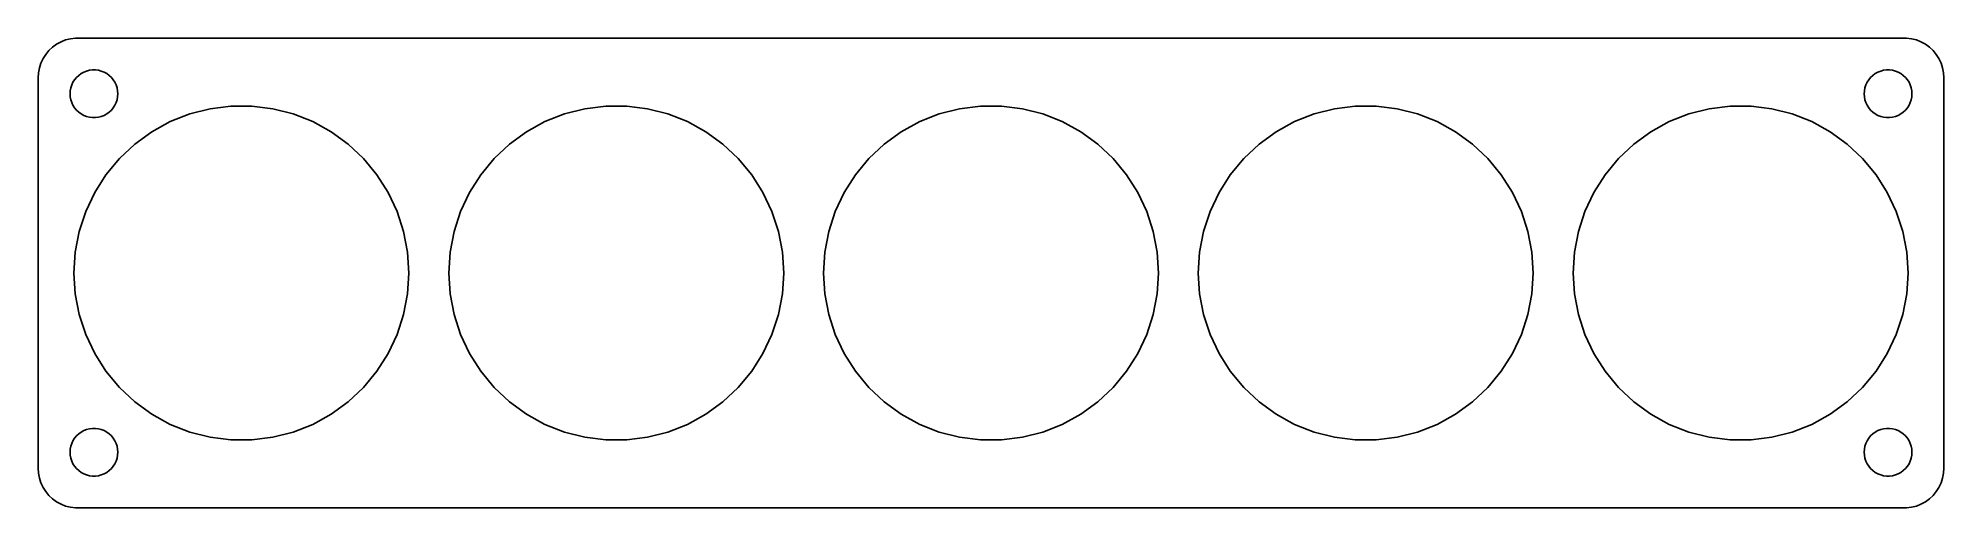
# Model space of a CAD drawing. Header units: metres. Extents: x -120 to 120, y -29 to 29.
import ezdxf

# ---------------------------------------------------------------- set-up
doc = ezdxf.new("R2010")
doc.units = ezdxf.units.M

msp = doc.modelspace()

# ---------------------------------------------------------------- linework, layer by layer
for p, q in [((-117.179, 28.7216), (-117.687, 28.3526)), ((-116.629, 29.0241), (-117.179, 28.7216)), ((-116.045, 29.2553), (-116.629, 29.0241)), ((-115.437, 29.4114), (-116.045, 29.2553)), ((-114.814, 29.4901), (-115.437, 29.4114)), ((114.814, 29.4901), (-114.814, 29.4901)), ((115.437, 29.4114), (114.814, 29.4901)), ((116.045, 29.2553), (115.437, 29.4114)), ((116.629, 29.0241), (116.045, 29.2553)), ((117.179, 28.7216), (116.629, 29.0241)), ((117.687, 28.3526), (117.179, 28.7216)), ((-119.149, 26.3406), (-119.343, 25.7434)), ((-118.882, 26.9088), (-119.149, 26.3406)), ((-118.545, 27.4389), (-118.882, 26.9088)), ((-118.145, 27.9227), (-118.545, 27.4389)), ((-117.687, 28.3526), (-118.145, 27.9227)), ((118.145, 27.9227), (117.687, 28.3526)), ((118.545, 27.4389), (118.145, 27.9227)), ((118.882, 26.9088), (118.545, 27.4389)), ((119.149, 26.3406), (118.882, 26.9088)), ((119.343, 25.7434), (119.149, 26.3406)), ((-119.461, 25.1267), (-119.5, 24.5)), ((-119.5, 24.5), (-119.5, -24.5)), ((-119.343, 25.7434), (-119.461, 25.1267)), ((-115.289, 23.6044), (-115.129, 23.9453)), ((-115.129, 23.9453), (-114.927, 24.2634)), ((-114.927, 24.2634), (-114.687, 24.5536)), ((-114.687, 24.5536), (-114.412, 24.8115)), ((-114.412, 24.8115), (-114.107, 25.033)), ((-114.107, 25.033), (-113.777, 25.2145)), ((-113.777, 25.2145), (-113.427, 25.3532)), ((-113.427, 25.3532), (-113.062, 25.4469)), ((-113.062, 25.4469), (-112.688, 25.4941)), ((-112.688, 25.4941), (-112.312, 25.4941)), ((-112.312, 25.4941), (-111.938, 25.4469)), ((-111.938, 25.4469), (-111.573, 25.3532)), ((-111.573, 25.3532), (-111.223, 25.2145)), ((-111.223, 25.2145), (-110.893, 25.033)), ((-110.893, 25.033), (-110.588, 24.8115)), ((-110.588, 24.8115), (-110.313, 24.5536)), ((-110.313, 24.5536), (-110.073, 24.2634)), ((-110.073, 24.2634), (-109.871, 23.9453)), ((-109.871, 23.9453), (-109.711, 23.6044)), ((109.711, 23.6044), (109.871, 23.9453)), ((109.871, 23.9453), (110.073, 24.2634)), ((110.073, 24.2634), (110.313, 24.5536)), ((110.313, 24.5536), (110.588, 24.8115)), ((110.588, 24.8115), (110.893, 25.033)), ((110.893, 25.033), (111.223, 25.2145)), ((111.223, 25.2145), (111.573, 25.3532)), ((111.573, 25.3532), (111.938, 25.4469)), ((111.938, 25.4469), (112.312, 25.4941)), ((112.312, 25.4941), (112.688, 25.4941)), ((112.688, 25.4941), (113.062, 25.4469)), ((113.062, 25.4469), (113.427, 25.3532)), ((113.427, 25.3532), (113.777, 25.2145)), ((113.777, 25.2145), (114.107, 25.033)), ((114.107, 25.033), (114.412, 24.8115)), ((114.412, 24.8115), (114.687, 24.5536)), ((114.687, 24.5536), (114.927, 24.2634)), ((114.927, 24.2634), (115.129, 23.9453)), ((115.129, 23.9453), (115.289, 23.6044)), ((119.461, 25.1267), (119.343, 25.7434)), ((119.5, 24.5), (119.461, 25.1267)), ((119.5, -24.5), (119.5, 24.5)), ((-115.5, 22.5), (-115.476, 22.876)), ((-115.476, 22.124), (-115.5, 22.5)), ((-115.476, 22.876), (-115.406, 23.2461)), ((-115.406, 21.7539), (-115.476, 22.124)), ((-115.406, 23.2461), (-115.289, 23.6044)), ((-115.289, 21.3956), (-115.406, 21.7539)), ((-109.711, 23.6044), (-109.594, 23.2461)), ((-109.594, 21.7539), (-109.711, 21.3956)), ((-109.594, 23.2461), (-109.524, 22.876)), ((-109.524, 22.124), (-109.594, 21.7539)), ((-109.524, 22.876), (-109.5, 22.5)), ((-109.5, 22.5), (-109.524, 22.124)), ((109.5, 22.5), (109.524, 22.876)), ((109.524, 22.124), (109.5, 22.5)), ((109.524, 22.876), (109.594, 23.2461)), ((109.594, 21.7539), (109.524, 22.124)), ((109.594, 23.2461), (109.711, 23.6044)), ((109.711, 21.3956), (109.594, 21.7539)), ((115.289, 23.6044), (115.406, 23.2461)), ((115.406, 21.7539), (115.289, 21.3956)), ((115.406, 23.2461), (115.476, 22.876)), ((115.476, 22.124), (115.406, 21.7539)), ((115.476, 22.876), (115.5, 22.5)), ((115.5, 22.5), (115.476, 22.124)), ((-115.129, 21.0547), (-115.289, 21.3956)), ((-114.927, 20.7366), (-115.129, 21.0547)), ((-114.687, 20.4464), (-114.927, 20.7366)), ((-114.412, 20.1884), (-114.687, 20.4464)), ((-114.107, 19.967), (-114.412, 20.1884)), ((-113.777, 19.7855), (-114.107, 19.967)), ((-113.427, 19.6468), (-113.777, 19.7855)), ((-113.062, 19.5531), (-113.427, 19.6468)), ((-112.688, 19.5059), (-113.062, 19.5531)), ((-112.312, 19.5059), (-112.688, 19.5059)), ((-111.938, 19.5531), (-112.312, 19.5059)), ((-111.573, 19.6468), (-111.938, 19.5531)), ((-111.223, 19.7855), (-111.573, 19.6468)), ((-110.893, 19.967), (-111.223, 19.7855)), ((-110.588, 20.1884), (-110.893, 19.967)), ((-110.313, 20.4464), (-110.588, 20.1884)), ((-110.073, 20.7366), (-110.313, 20.4464)), ((-109.871, 21.0547), (-110.073, 20.7366)), ((-109.711, 21.3956), (-109.871, 21.0547)), ((-102.941, 19.0014), (-100.489, 19.9722)), ((-100.489, 19.9722), (-97.935, 20.628)), ((-97.935, 20.628), (-95.3186, 20.9586)), ((-95.3186, 20.9586), (-92.6814, 20.9586)), ((-92.6814, 20.9586), (-90.065, 20.628)), ((-90.065, 20.628), (-87.5106, 19.9722)), ((-87.5106, 19.9722), (-85.0586, 19.0014)), ((-55.9414, 19.0014), (-53.4893, 19.9722)), ((-53.4893, 19.9722), (-50.935, 20.628)), ((-50.935, 20.628), (-48.3186, 20.9586)), ((-48.3186, 20.9586), (-45.6814, 20.9586)), ((-45.6814, 20.9586), (-43.065, 20.628)), ((-43.065, 20.628), (-40.5106, 19.9722)), ((-40.5106, 19.9722), (-38.0586, 19.0014)), ((-8.94136, 19.0014), (-6.48935, 19.9722)), ((-6.48935, 19.9722), (-3.935, 20.628)), ((-3.935, 20.628), (-1.31859, 20.9586)), ((-1.31859, 20.9586), (1.31859, 20.9586)), ((1.31859, 20.9586), (3.935, 20.628)), ((3.935, 20.628), (6.48935, 19.9722)), ((6.48935, 19.9722), (8.94136, 19.0014)), ((38.0586, 19.0014), (40.5106, 19.9722)), ((40.5106, 19.9722), (43.065, 20.628)), ((43.065, 20.628), (45.6814, 20.9586)), ((45.6814, 20.9586), (48.3186, 20.9586)), ((48.3186, 20.9586), (50.935, 20.628)), ((50.935, 20.628), (53.4893, 19.9722)), ((53.4893, 19.9722), (55.9414, 19.0014)), ((85.0586, 19.0014), (87.5106, 19.9722)), ((87.5106, 19.9722), (90.065, 20.628)), ((90.065, 20.628), (92.6814, 20.9586)), ((92.6814, 20.9586), (95.3186, 20.9586)), ((95.3186, 20.9586), (97.935, 20.628)), ((97.935, 20.628), (100.489, 19.9722)), ((100.489, 19.9722), (102.941, 19.0014)), ((109.871, 21.0547), (109.711, 21.3956)), ((110.073, 20.7366), (109.871, 21.0547)), ((110.313, 20.4464), (110.073, 20.7366)), ((110.588, 20.1884), (110.313, 20.4464)), ((110.893, 19.967), (110.588, 20.1884)), ((111.223, 19.7855), (110.893, 19.967)), ((111.573, 19.6468), (111.223, 19.7855)), ((111.938, 19.5531), (111.573, 19.6468)), ((112.312, 19.5059), (111.938, 19.5531)), ((112.688, 19.5059), (112.312, 19.5059)), ((113.062, 19.5531), (112.688, 19.5059)), ((113.427, 19.6468), (113.062, 19.5531)), ((113.777, 19.7855), (113.427, 19.6468)), ((114.107, 19.967), (113.777, 19.7855)), ((114.412, 20.1884), (114.107, 19.967)), ((114.687, 20.4464), (114.412, 20.1884)), ((114.927, 20.7366), (114.687, 20.4464)), ((115.129, 21.0547), (114.927, 20.7366)), ((115.289, 21.3956), (115.129, 21.0547)), ((-107.386, 16.1808), (-105.252, 17.7309)), ((-105.252, 17.7309), (-102.941, 19.0014)), ((-85.0586, 19.0014), (-82.7476, 17.7309)), ((-82.7476, 17.7309), (-80.6141, 16.1808)), ((-60.3859, 16.1808), (-58.2523, 17.7309)), ((-58.2523, 17.7309), (-55.9414, 19.0014)), ((-38.0586, 19.0014), (-35.7476, 17.7309)), ((-35.7476, 17.7309), (-33.6141, 16.1808)), ((-13.3859, 16.1808), (-11.2523, 17.7309)), ((-11.2523, 17.7309), (-8.94136, 19.0014)), ((8.94136, 19.0014), (11.2523, 17.7309)), ((11.2523, 17.7309), (13.3859, 16.1808)), ((33.6141, 16.1808), (35.7476, 17.7309)), ((35.7476, 17.7309), (38.0586, 19.0014)), ((55.9414, 19.0014), (58.2523, 17.7309)), ((58.2523, 17.7309), (60.3859, 16.1808)), ((80.6141, 16.1808), (82.7476, 17.7309)), ((82.7476, 17.7309), (85.0586, 19.0014)), ((102.941, 19.0014), (105.252, 17.7309)), ((105.252, 17.7309), (107.386, 16.1808)), ((-110.989, 12.3435), (-109.308, 14.3755)), ((-109.308, 14.3755), (-107.386, 16.1808)), ((-80.6141, 16.1808), (-78.6917, 14.3755)), ((-78.6917, 14.3755), (-77.0106, 12.3435)), ((-63.9893, 12.3435), (-62.3083, 14.3755)), ((-62.3083, 14.3755), (-60.3859, 16.1808)), ((-33.6141, 16.1808), (-31.6917, 14.3755)), ((-31.6917, 14.3755), (-30.0106, 12.3435)), ((-16.9893, 12.3435), (-15.3083, 14.3755)), ((-15.3083, 14.3755), (-13.3859, 16.1808)), ((13.3859, 16.1808), (15.3083, 14.3755)), ((15.3083, 14.3755), (16.9893, 12.3435)), ((30.0106, 12.3435), (31.6917, 14.3755)), ((31.6917, 14.3755), (33.6141, 16.1808)), ((60.3859, 16.1808), (62.3083, 14.3755)), ((62.3083, 14.3755), (63.9893, 12.3435)), ((77.0106, 12.3435), (78.6917, 14.3755)), ((78.6917, 14.3755), (80.6141, 16.1808)), ((107.386, 16.1808), (109.308, 14.3755)), ((109.308, 14.3755), (110.989, 12.3435)), ((-112.402, 10.1168), (-110.989, 12.3435)), ((-77.0106, 12.3435), (-75.5975, 10.1168)), ((-65.4024, 10.1168), (-63.9893, 12.3435)), ((-30.0106, 12.3435), (-28.5975, 10.1168)), ((-18.4024, 10.1168), (-16.9893, 12.3435)), ((16.9893, 12.3435), (18.4024, 10.1168)), ((28.5975, 10.1168), (30.0106, 12.3435)), ((63.9893, 12.3435), (65.4024, 10.1168)), ((75.5975, 10.1168), (77.0106, 12.3435)), ((110.989, 12.3435), (112.402, 10.1168)), ((-113.525, 7.73061), (-112.402, 10.1168)), ((-75.5975, 10.1168), (-74.4747, 7.73061)), ((-66.5253, 7.73061), (-65.4024, 10.1168)), ((-28.5975, 10.1168), (-27.4747, 7.73061)), ((-19.5253, 7.73061), (-18.4024, 10.1168)), ((18.4024, 10.1168), (19.5253, 7.73061)), ((27.4747, 7.73061), (28.5975, 10.1168)), ((65.4024, 10.1168), (66.5253, 7.73061)), ((74.4747, 7.73061), (75.5975, 10.1168)), ((112.402, 10.1168), (113.525, 7.73061)), ((-114.34, 5.22247), (-113.525, 7.73061)), ((-74.4747, 7.73061), (-73.6597, 5.22247)), ((-67.3402, 5.22247), (-66.5253, 7.73061)), ((-27.4747, 7.73061), (-26.6597, 5.22247)), ((-20.3402, 5.22247), (-19.5253, 7.73061)), ((19.5253, 7.73061), (20.3402, 5.22247)), ((26.6597, 5.22247), (27.4747, 7.73061)), ((66.5253, 7.73061), (67.3402, 5.22247)), ((73.6597, 5.22247), (74.4747, 7.73061)), ((113.525, 7.73061), (114.34, 5.22247)), ((-114.834, 2.63199), (-114.34, 5.22247)), ((-73.6597, 5.22247), (-73.1656, 2.63199)), ((-67.8344, 2.63199), (-67.3402, 5.22247)), ((-26.6597, 5.22247), (-26.1656, 2.63199)), ((-20.8344, 2.63199), (-20.3402, 5.22247)), ((20.3402, 5.22247), (20.8344, 2.63199)), ((26.1656, 2.63199), (26.6597, 5.22247)), ((67.3402, 5.22247), (67.8344, 2.63199)), ((73.1656, 2.63199), (73.6597, 5.22247)), ((114.34, 5.22247), (114.834, 2.63199)), ((-115, 0), (-114.834, 2.63199)), ((-73.1656, 2.63199), (-73, 0)), ((-68, 0), (-67.8344, 2.63199)), ((-26.1656, 2.63199), (-26, 0)), ((-21, 0), (-20.8344, 2.63199)), ((20.8344, 2.63199), (21, 0)), ((26, 0), (26.1656, 2.63199)), ((67.8344, 2.63199), (68, 0)), ((73, 0), (73.1656, 2.63199)), ((114.834, 2.63199), (115, 0)), ((-114.834, -2.63199), (-115, 0)), ((-73, 0), (-73.1656, -2.63199)), ((-67.8344, -2.63199), (-68, 0)), ((-26, 0), (-26.1656, -2.63199)), ((-20.8344, -2.63199), (-21, 0)), ((21, 0), (20.8344, -2.63199)), ((26.1656, -2.63199), (26, 0)), ((68, 0), (67.8344, -2.63199)), ((73.1656, -2.63199), (73, 0)), ((115, 0), (114.834, -2.63199)), ((-114.34, -5.22247), (-114.834, -2.63199)), ((-73.1656, -2.63199), (-73.6597, -5.22247)), ((-67.3402, -5.22247), (-67.8344, -2.63199)), ((-26.1656, -2.63199), (-26.6597, -5.22247)), ((-20.3402, -5.22247), (-20.8344, -2.63199)), ((20.8344, -2.63199), (20.3402, -5.22247)), ((26.6597, -5.22247), (26.1656, -2.63199)), ((67.8344, -2.63199), (67.3402, -5.22247)), ((73.6597, -5.22247), (73.1656, -2.63199)), ((114.834, -2.63199), (114.34, -5.22247)), ((-113.525, -7.73061), (-114.34, -5.22247)), ((-73.6597, -5.22247), (-74.4747, -7.73061)), ((-66.5253, -7.73061), (-67.3402, -5.22247)), ((-26.6597, -5.22247), (-27.4747, -7.73061)), ((-19.5253, -7.73061), (-20.3402, -5.22247)), ((20.3402, -5.22247), (19.5253, -7.73061)), ((27.4747, -7.73061), (26.6597, -5.22247)), ((67.3402, -5.22247), (66.5253, -7.73061)), ((74.4747, -7.73061), (73.6597, -5.22247)), ((114.34, -5.22247), (113.525, -7.73061)), ((-112.402, -10.1168), (-113.525, -7.73061)), ((-74.4747, -7.73061), (-75.5975, -10.1168)), ((-65.4024, -10.1168), (-66.5253, -7.73061)), ((-27.4747, -7.73061), (-28.5975, -10.1168)), ((-18.4024, -10.1168), (-19.5253, -7.73061)), ((19.5253, -7.73061), (18.4024, -10.1168)), ((28.5975, -10.1168), (27.4747, -7.73061)), ((66.5253, -7.73061), (65.4024, -10.1168)), ((75.5975, -10.1168), (74.4747, -7.73061)), ((113.525, -7.73061), (112.402, -10.1168)), ((-110.989, -12.3435), (-112.402, -10.1168)), ((-75.5975, -10.1168), (-77.0106, -12.3435)), ((-63.9893, -12.3435), (-65.4024, -10.1168)), ((-28.5975, -10.1168), (-30.0106, -12.3435)), ((-16.9893, -12.3435), (-18.4024, -10.1168)), ((18.4024, -10.1168), (16.9893, -12.3435)), ((30.0106, -12.3435), (28.5975, -10.1168)), ((65.4024, -10.1168), (63.9893, -12.3435)), ((77.0106, -12.3435), (75.5975, -10.1168)), ((112.402, -10.1168), (110.989, -12.3435)), ((-109.308, -14.3755), (-110.989, -12.3435)), ((-77.0106, -12.3435), (-78.6917, -14.3755)), ((-62.3083, -14.3755), (-63.9893, -12.3435)), ((-30.0106, -12.3435), (-31.6917, -14.3755)), ((-15.3083, -14.3755), (-16.9893, -12.3435)), ((16.9893, -12.3435), (15.3083, -14.3755)), ((31.6917, -14.3755), (30.0106, -12.3435)), ((63.9893, -12.3435), (62.3083, -14.3755)), ((78.6917, -14.3755), (77.0106, -12.3435)), ((110.989, -12.3435), (109.308, -14.3755)), ((-107.386, -16.1808), (-109.308, -14.3755)), ((-105.252, -17.7309), (-107.386, -16.1808)), ((-80.6141, -16.1808), (-82.7476, -17.7309)), ((-78.6917, -14.3755), (-80.6141, -16.1808)), ((-60.3859, -16.1808), (-62.3083, -14.3755)), ((-58.2523, -17.7309), (-60.3859, -16.1808)), ((-33.6141, -16.1808), (-35.7476, -17.7309)), ((-31.6917, -14.3755), (-33.6141, -16.1808)), ((-13.3859, -16.1808), (-15.3083, -14.3755)), ((-11.2523, -17.7309), (-13.3859, -16.1808)), ((13.3859, -16.1808), (11.2523, -17.7309)), ((15.3083, -14.3755), (13.3859, -16.1808)), ((33.6141, -16.1808), (31.6917, -14.3755)), ((35.7476, -17.7309), (33.6141, -16.1808)), ((60.3859, -16.1808), (58.2523, -17.7309)), ((62.3083, -14.3755), (60.3859, -16.1808)), ((80.6141, -16.1808), (78.6917, -14.3755)), ((82.7476, -17.7309), (80.6141, -16.1808)), ((107.386, -16.1808), (105.252, -17.7309)), ((109.308, -14.3755), (107.386, -16.1808)), ((-102.941, -19.0014), (-105.252, -17.7309)), ((-100.489, -19.9722), (-102.941, -19.0014)), ((-85.0586, -19.0014), (-87.5106, -19.9722)), ((-82.7476, -17.7309), (-85.0586, -19.0014)), ((-55.9414, -19.0014), (-58.2523, -17.7309)), ((-53.4893, -19.9722), (-55.9414, -19.0014)), ((-38.0586, -19.0014), (-40.5106, -19.9722)), ((-35.7476, -17.7309), (-38.0586, -19.0014)), ((-8.94136, -19.0014), (-11.2523, -17.7309)), ((-6.48935, -19.9722), (-8.94136, -19.0014)), ((8.94136, -19.0014), (6.48935, -19.9722)), ((11.2523, -17.7309), (8.94136, -19.0014)), ((38.0586, -19.0014), (35.7476, -17.7309)), ((40.5106, -19.9722), (38.0586, -19.0014)), ((55.9414, -19.0014), (53.4893, -19.9722)), ((58.2523, -17.7309), (55.9414, -19.0014)), ((85.0586, -19.0014), (82.7476, -17.7309)), ((87.5106, -19.9722), (85.0586, -19.0014)), ((102.941, -19.0014), (100.489, -19.9722)), ((105.252, -17.7309), (102.941, -19.0014)), ((-115.406, -21.7539), (-115.289, -21.3956)), ((-115.289, -21.3956), (-115.129, -21.0547)), ((-115.129, -21.0547), (-114.927, -20.7366)), ((-114.927, -20.7366), (-114.687, -20.4464)), ((-114.687, -20.4464), (-114.412, -20.1884)), ((-114.412, -20.1884), (-114.107, -19.967)), ((-114.107, -19.967), (-113.777, -19.7855)), ((-113.777, -19.7855), (-113.427, -19.6468)), ((-113.427, -19.6468), (-113.062, -19.5531)), ((-113.062, -19.5531), (-112.688, -19.5059)), ((-112.688, -19.5059), (-112.312, -19.5059)), ((-112.312, -19.5059), (-111.938, -19.5531)), ((-111.938, -19.5531), (-111.573, -19.6468)), ((-111.573, -19.6468), (-111.223, -19.7855)), ((-111.223, -19.7855), (-110.893, -19.967)), ((-110.893, -19.967), (-110.588, -20.1884)), ((-110.588, -20.1884), (-110.313, -20.4464)), ((-110.313, -20.4464), (-110.073, -20.7366)), ((-110.073, -20.7366), (-109.871, -21.0547)), ((-109.871, -21.0547), (-109.711, -21.3956)), ((-109.711, -21.3956), (-109.594, -21.7539)), ((-97.935, -20.628), (-100.489, -19.9722)), ((-95.3186, -20.9586), (-97.935, -20.628)), ((-92.6814, -20.9586), (-95.3186, -20.9586)), ((-90.065, -20.628), (-92.6814, -20.9586)), ((-87.5106, -19.9722), (-90.065, -20.628)), ((-50.935, -20.628), (-53.4893, -19.9722)), ((-48.3186, -20.9586), (-50.935, -20.628)), ((-45.6814, -20.9586), (-48.3186, -20.9586)), ((-43.065, -20.628), (-45.6814, -20.9586)), ((-40.5106, -19.9722), (-43.065, -20.628)), ((-3.935, -20.628), (-6.48935, -19.9722)), ((-1.31859, -20.9586), (-3.935, -20.628)), ((1.31859, -20.9586), (-1.31859, -20.9586)), ((3.935, -20.628), (1.31859, -20.9586)), ((6.48935, -19.9722), (3.935, -20.628)), ((43.065, -20.628), (40.5106, -19.9722)), ((45.6814, -20.9586), (43.065, -20.628)), ((48.3186, -20.9586), (45.6814, -20.9586)), ((50.935, -20.628), (48.3186, -20.9586)), ((53.4893, -19.9722), (50.935, -20.628)), ((90.065, -20.628), (87.5106, -19.9722)), ((92.6814, -20.9586), (90.065, -20.628)), ((95.3186, -20.9586), (92.6814, -20.9586)), ((97.935, -20.628), (95.3186, -20.9586)), ((100.489, -19.9722), (97.935, -20.628)), ((109.594, -21.7539), (109.711, -21.3956)), ((109.711, -21.3956), (109.871, -21.0547)), ((109.871, -21.0547), (110.073, -20.7366)), ((110.073, -20.7366), (110.313, -20.4464)), ((110.313, -20.4464), (110.588, -20.1884)), ((110.588, -20.1884), (110.893, -19.967)), ((110.893, -19.967), (111.223, -19.7855)), ((111.223, -19.7855), (111.573, -19.6468)), ((111.573, -19.6468), (111.938, -19.5531)), ((111.938, -19.5531), (112.312, -19.5059)), ((112.312, -19.5059), (112.688, -19.5059)), ((112.688, -19.5059), (113.062, -19.5531)), ((113.062, -19.5531), (113.427, -19.6468)), ((113.427, -19.6468), (113.777, -19.7855)), ((113.777, -19.7855), (114.107, -19.967)), ((114.107, -19.967), (114.412, -20.1884)), ((114.412, -20.1884), (114.687, -20.4464)), ((114.687, -20.4464), (114.927, -20.7366)), ((114.927, -20.7366), (115.129, -21.0547)), ((115.129, -21.0547), (115.289, -21.3956)), ((115.289, -21.3956), (115.406, -21.7539)), ((-115.5, -22.5), (-115.476, -22.124)), ((-115.476, -22.876), (-115.5, -22.5)), ((-115.476, -22.124), (-115.406, -21.7539)), ((-115.406, -23.2461), (-115.476, -22.876)), ((-115.289, -23.6044), (-115.406, -23.2461)), ((-115.129, -23.9453), (-115.289, -23.6044)), ((-109.711, -23.6044), (-109.871, -23.9453)), ((-109.594, -23.2461), (-109.711, -23.6044)), ((-109.594, -21.7539), (-109.524, -22.124)), ((-109.524, -22.876), (-109.594, -23.2461)), ((-109.524, -22.124), (-109.5, -22.5)), ((-109.5, -22.5), (-109.524, -22.876)), ((109.5, -22.5), (109.524, -22.124)), ((109.524, -22.876), (109.5, -22.5)), ((109.524, -22.124), (109.594, -21.7539)), ((109.594, -23.2461), (109.524, -22.876)), ((109.711, -23.6044), (109.594, -23.2461)), ((109.871, -23.9453), (109.711, -23.6044)), ((115.289, -23.6044), (115.129, -23.9453)), ((115.406, -23.2461), (115.289, -23.6044)), ((115.406, -21.7539), (115.476, -22.124)), ((115.476, -22.876), (115.406, -23.2461)), ((115.476, -22.124), (115.5, -22.5)), ((115.5, -22.5), (115.476, -22.876)), ((-119.5, -24.5), (-119.461, -25.1267)), ((-119.461, -25.1267), (-119.343, -25.7434)), ((-119.343, -25.7434), (-119.149, -26.3406)), ((-114.927, -24.2634), (-115.129, -23.9453)), ((-114.687, -24.5536), (-114.927, -24.2634)), ((-114.412, -24.8115), (-114.687, -24.5536)), ((-114.107, -25.033), (-114.412, -24.8115)), ((-113.777, -25.2145), (-114.107, -25.033)), ((-113.427, -25.3532), (-113.777, -25.2145)), ((-113.062, -25.4469), (-113.427, -25.3532)), ((-112.688, -25.4941), (-113.062, -25.4469)), ((-112.312, -25.4941), (-112.688, -25.4941)), ((-111.938, -25.4469), (-112.312, -25.4941)), ((-111.573, -25.3532), (-111.938, -25.4469)), ((-111.223, -25.2145), (-111.573, -25.3532)), ((-110.893, -25.033), (-111.223, -25.2145)), ((-110.588, -24.8115), (-110.893, -25.033)), ((-110.313, -24.5536), (-110.588, -24.8115)), ((-110.073, -24.2634), (-110.313, -24.5536)), ((-109.871, -23.9453), (-110.073, -24.2634)), ((110.073, -24.2634), (109.871, -23.9453)), ((110.313, -24.5536), (110.073, -24.2634)), ((110.588, -24.8115), (110.313, -24.5536)), ((110.893, -25.033), (110.588, -24.8115)), ((111.223, -25.2145), (110.893, -25.033)), ((111.573, -25.3532), (111.223, -25.2145)), ((111.938, -25.4469), (111.573, -25.3532)), ((112.312, -25.4941), (111.938, -25.4469)), ((112.688, -25.4941), (112.312, -25.4941)), ((113.062, -25.4469), (112.688, -25.4941)), ((113.427, -25.3532), (113.062, -25.4469)), ((113.777, -25.2145), (113.427, -25.3532)), ((114.107, -25.033), (113.777, -25.2145)), ((114.412, -24.8115), (114.107, -25.033)), ((114.687, -24.5536), (114.412, -24.8115)), ((114.927, -24.2634), (114.687, -24.5536)), ((115.129, -23.9453), (114.927, -24.2634)), ((119.149, -26.3406), (119.343, -25.7434)), ((119.343, -25.7434), (119.461, -25.1267)), ((119.461, -25.1267), (119.5, -24.5)), ((-119.149, -26.3406), (-118.882, -26.9088)), ((-118.882, -26.9088), (-118.545, -27.4389)), ((-118.545, -27.4389), (-118.145, -27.9227)), ((-118.145, -27.9227), (-117.687, -28.3526)), ((-117.687, -28.3526), (-117.179, -28.7216)), ((117.179, -28.7216), (117.687, -28.3526)), ((117.687, -28.3526), (118.145, -27.9227)), ((118.145, -27.9227), (118.545, -27.4389)), ((118.545, -27.4389), (118.882, -26.9088)), ((118.882, -26.9088), (119.149, -26.3406)), ((-117.179, -28.7216), (-116.629, -29.0241)), ((-116.629, -29.0241), (-116.045, -29.2553)), ((-116.045, -29.2553), (-115.437, -29.4114)), ((-115.437, -29.4114), (-114.814, -29.4901)), ((-114.814, -29.4901), (114.814, -29.4901)), ((114.814, -29.4901), (115.437, -29.4114)), ((115.437, -29.4114), (116.045, -29.2553)), ((116.045, -29.2553), (116.629, -29.0241)), ((116.629, -29.0241), (117.179, -28.7216))]:
    msp.add_line(p, q)

doc.saveas('drawing.dxf')
